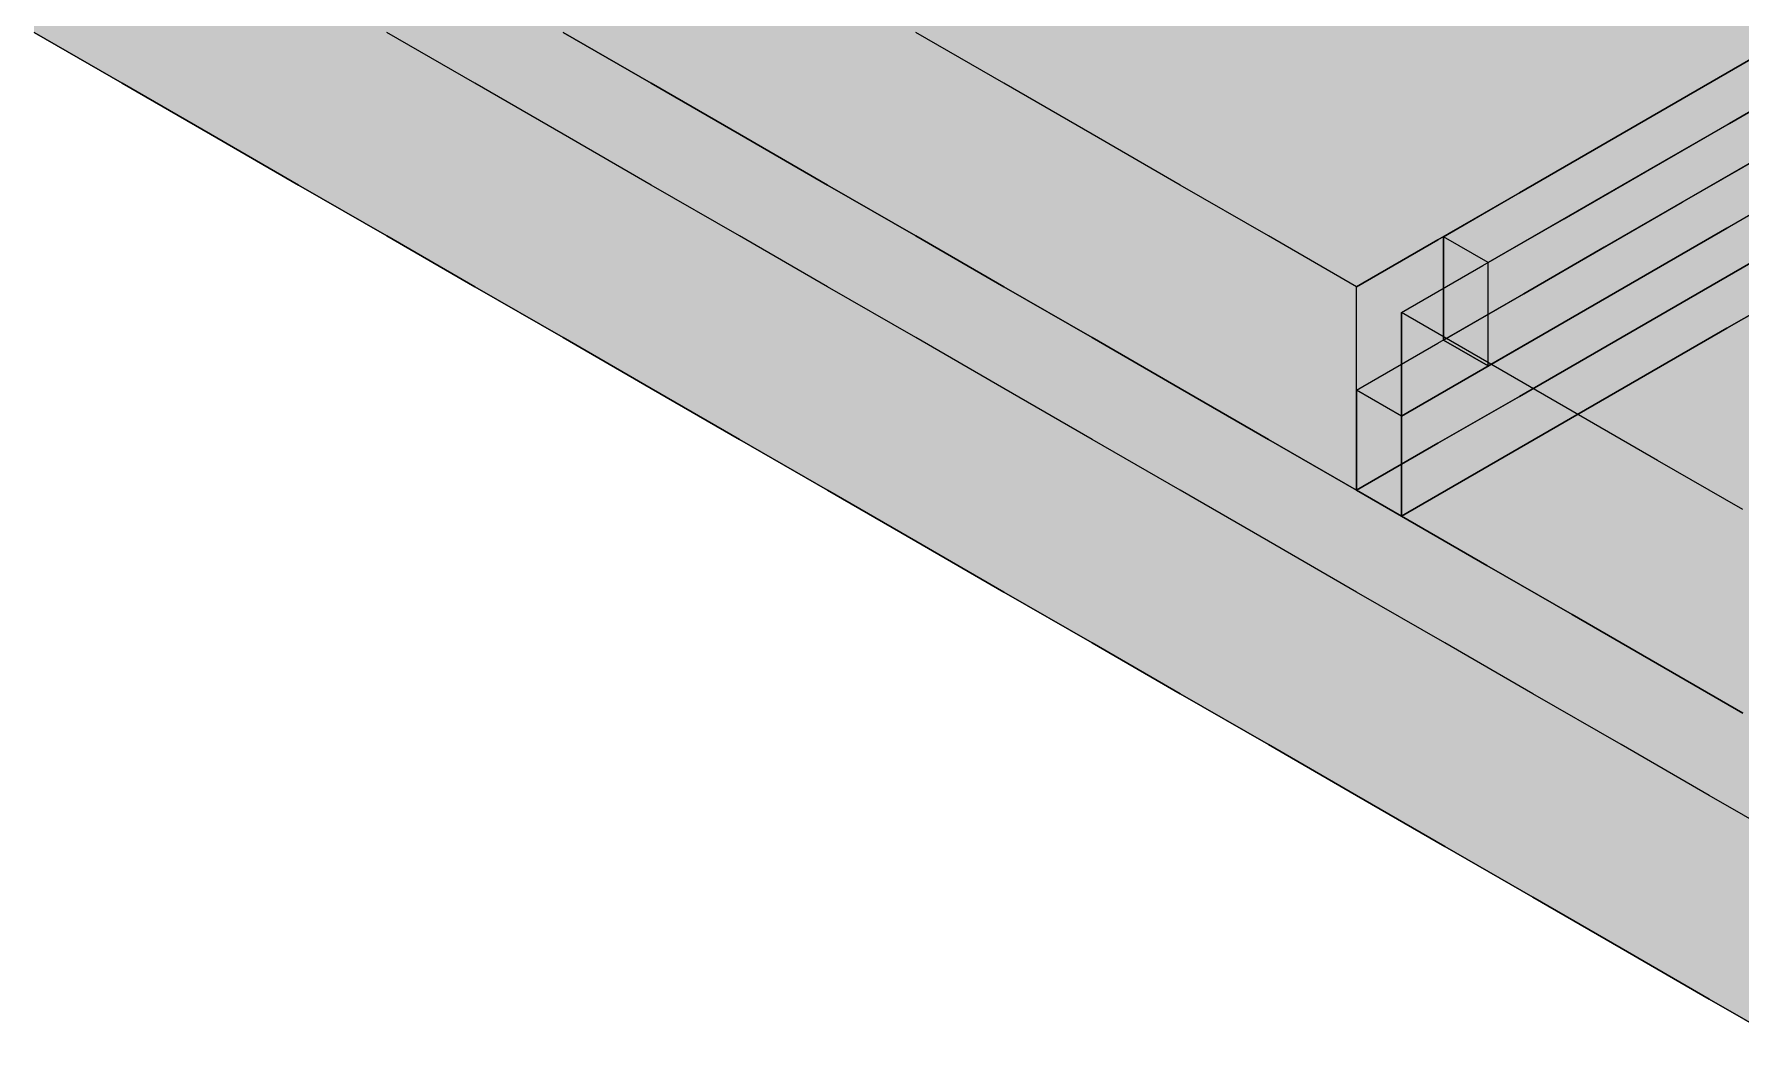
# Model space of a CAD drawing. Header units: metres. Extents: x 0 to 28.4, y 0 to 5.9.
# Drawn here: x 12.924 to 13.762, y 1.725 to 2.224 of the extents above; entities that cross this region are included whole.
import ezdxf

# ---------------------------------------------------------------- set-up
doc = ezdxf.new("R2010")
doc.units = ezdxf.units.M
doc.header["$LTSCALE"] = 0.25
doc.layers.add('ISO-ARISTAS', color=8, linetype='CONTINUOUS')
doc.layers.add('ISO-CONCRETO-SUP', color=254, linetype='CONTINUOUS', true_color=0xe8e8e8)

msp = doc.modelspace()

# ---------------------------------------------------------------- linework, layer by layer
at = {"layer": 'ISO-ARISTAS', "color": 250}
for p, q in [((12.96699, 2.2), (12.92369, 2.225)), ((12.92369, 2.225), (12.96699, 2.2)), ((13.14019, 2.2), (13.09689, 2.225)), ((13.14019, 2.2), (13.09689, 2.225)), ((13.22679, 2.2), (13.18349, 2.225)), ((13.18349, 2.225), (13.22679, 2.2)), ((13.4, 2.2), (13.3567, 2.225)), ((13.4, 2.2), (13.3567, 2.225)), ((13.77306, 2.21538), (13.73309, 2.19231)), ((13.73309, 2.19231), (13.77306, 2.21538)), ((13.73429, 2.193), (13.77378, 2.2158)), ((13.73429, 2.193), (13.77378, 2.2158)), ((13.01029, 2.175), (12.96699, 2.2)), ((12.96699, 2.2), (13.01029, 2.175)), ((13.18349, 2.175), (13.14019, 2.2)), ((13.18349, 2.175), (13.14019, 2.2)), ((13.2701, 2.175), (13.22679, 2.2)), ((13.22679, 2.2), (13.2701, 2.175)), ((13.4433, 2.175), (13.4, 2.2)), ((13.4433, 2.175), (13.4, 2.2)), ((13.75508, 2.17961), (13.79505, 2.20268)), ((13.75508, 2.17961), (13.79505, 2.20268)), ((13.79577, 2.2031), (13.75628, 2.1803)), ((13.75628, 2.1803), (13.79577, 2.2031)), ((13.73309, 2.19231), (13.69312, 2.16923)), ((13.69312, 2.16923), (13.73309, 2.19231)), ((13.6948, 2.1702), (13.73429, 2.193)), ((13.6948, 2.1702), (13.73429, 2.193)), ((13.71511, 2.15653), (13.75508, 2.17961)), ((13.71511, 2.15653), (13.75508, 2.17961)), ((13.71679, 2.1575), (13.75628, 2.1803)), ((13.75628, 2.1803), (13.71679, 2.1575)), ((13.05359, 2.15), (13.01029, 2.175)), ((13.01029, 2.175), (13.05359, 2.15)), ((13.22679, 2.15), (13.18349, 2.175)), ((13.22679, 2.15), (13.18349, 2.175)), ((13.3134, 2.15), (13.2701, 2.175)), ((13.2701, 2.175), (13.3134, 2.15)), ((13.4866, 2.15), (13.4433, 2.175)), ((13.4866, 2.15), (13.4433, 2.175)), ((13.69312, 2.16923), (13.65315, 2.14615)), ((13.65315, 2.14615), (13.69312, 2.16923)), ((13.6553, 2.1474), (13.6948, 2.1702)), ((13.6553, 2.1474), (13.6948, 2.1702)), ((13.73309, 2.14151), (13.77306, 2.16458)), ((13.73309, 2.14151), (13.77306, 2.16458)), ((13.73429, 2.1422), (13.77378, 2.165)), ((13.77378, 2.165), (13.73429, 2.1422)), ((13.67514, 2.13345), (13.71511, 2.15653)), ((13.67514, 2.13345), (13.71511, 2.15653)), ((13.71679, 2.1575), (13.6773, 2.1347)), ((13.6773, 2.1347), (13.71679, 2.1575)), ((13.09689, 2.125), (13.05359, 2.15)), ((13.05359, 2.15), (13.09689, 2.125)), ((13.2701, 2.125), (13.22679, 2.15)), ((13.2701, 2.125), (13.22679, 2.15)), ((13.3567, 2.125), (13.3134, 2.15)), ((13.3134, 2.15), (13.3567, 2.125)), ((13.5299, 2.125), (13.4866, 2.15)), ((13.5299, 2.125), (13.4866, 2.15)), ((13.65315, 2.14615), (13.61318, 2.12308)), ((13.61318, 2.12308), (13.65315, 2.14615)), ((13.61581, 2.1246), (13.6553, 2.1474)), ((13.61581, 2.1246), (13.6553, 2.1474)), ((13.75508, 2.12881), (13.79505, 2.15188)), ((13.79505, 2.15188), (13.75508, 2.12881)), ((13.79577, 2.1523), (13.75628, 2.1295)), ((13.79577, 2.1523), (13.75628, 2.1295)), ((13.69312, 2.11843), (13.73309, 2.14151)), ((13.69312, 2.11843), (13.73309, 2.14151)), ((13.6948, 2.1194), (13.73429, 2.1422)), ((13.73429, 2.1422), (13.6948, 2.1194)), ((13.63517, 2.11038), (13.67514, 2.13345)), ((13.63517, 2.11038), (13.67514, 2.13345)), ((13.6773, 2.1347), (13.63781, 2.1119)), ((13.63781, 2.1119), (13.6773, 2.1347)), ((13.75628, 2.1295), (13.71679, 2.1067)), ((13.75628, 2.1295), (13.71679, 2.1067)), ((13.14019, 2.1), (13.09689, 2.125)), ((13.09689, 2.125), (13.14019, 2.1)), ((13.3134, 2.1), (13.2701, 2.125)), ((13.3134, 2.1), (13.2701, 2.125)), ((13.4, 2.1), (13.3567, 2.125)), ((13.3567, 2.125), (13.4, 2.1)), ((13.57321, 2.1), (13.5299, 2.125)), ((13.57321, 2.1), (13.5299, 2.125)), ((13.61318, 2.12308), (13.57321, 2.1)), ((13.57321, 2.1), (13.61318, 2.12308)), ((13.61581, 2.0992), (13.61581, 2.1246)), ((13.63781, 2.1119), (13.61581, 2.1246)), ((13.63781, 2.1119), (13.61581, 2.1246)), ((13.61581, 2.1246), (13.61581, 2.0992)), ((13.71511, 2.10573), (13.75508, 2.12881)), ((13.75508, 2.12881), (13.71511, 2.10573)), ((13.65315, 2.09535), (13.69312, 2.11843)), ((13.65315, 2.09535), (13.69312, 2.11843)), ((13.6553, 2.0966), (13.6948, 2.1194)), ((13.6948, 2.1194), (13.6553, 2.0966)), ((13.77306, 2.11538), (13.73309, 2.09231)), ((13.73309, 2.09231), (13.77306, 2.11538)), ((13.77306, 2.11538), (13.73309, 2.09231)), ((13.77306, 2.11538), (13.73309, 2.09231)), ((13.5952, 2.0873), (13.63517, 2.11038)), ((13.5952, 2.0873), (13.63517, 2.11038)), ((13.63781, 2.0865), (13.63781, 2.1119)), ((13.63781, 2.0865), (13.63781, 2.1119)), ((13.67514, 2.08265), (13.71511, 2.10573)), ((13.71511, 2.10573), (13.67514, 2.08265)), ((13.71679, 2.1067), (13.6773, 2.0839)), ((13.71679, 2.1067), (13.6773, 2.0839)), ((13.18349, 2.075), (13.14019, 2.1)), ((13.14019, 2.1), (13.18349, 2.075)), ((13.3567, 2.075), (13.3134, 2.1)), ((13.3567, 2.075), (13.3134, 2.1)), ((13.4433, 2.075), (13.4, 2.1)), ((13.4, 2.1), (13.4433, 2.075)), ((13.57321, 2.05), (13.57321, 2.1)), ((13.57321, 2.05), (13.57321, 2.1)), ((13.61581, 2.0738), (13.61581, 2.0992)), ((13.61581, 2.0992), (13.61581, 2.0738)), ((13.61581, 2.0738), (13.6553, 2.0966)), ((13.6553, 2.0966), (13.61581, 2.0738)), ((13.79505, 2.10268), (13.75508, 2.07961)), ((13.75508, 2.07961), (13.79505, 2.10268)), ((13.79505, 2.10268), (13.75508, 2.07961)), ((13.79505, 2.10268), (13.75508, 2.07961)), ((13.5952, 2.0373), (13.5952, 2.0873)), ((13.63713, 2.06309), (13.5952, 2.0873)), ((13.5952, 2.0873), (13.5952, 2.0373)), ((13.63713, 2.06309), (13.5952, 2.0873)), ((13.61318, 2.07228), (13.65315, 2.09535)), ((13.61318, 2.07228), (13.65315, 2.09535)), ((13.73309, 2.09231), (13.69312, 2.06923)), ((13.69312, 2.06923), (13.73309, 2.09231)), ((13.73309, 2.09231), (13.69312, 2.06923)), ((13.73309, 2.09231), (13.69312, 2.06923)), ((13.63517, 2.05958), (13.67514, 2.08265)), ((13.67514, 2.08265), (13.63517, 2.05958)), ((13.63781, 2.0611), (13.63781, 2.0865)), ((13.63781, 2.0611), (13.63781, 2.0865)), ((13.6773, 2.0839), (13.63781, 2.0611)), ((13.6773, 2.0839), (13.63781, 2.0611)), ((13.75508, 2.07961), (13.71511, 2.05653)), ((13.71511, 2.05653), (13.75508, 2.07961)), ((13.75508, 2.07961), (13.71511, 2.05653)), ((13.75508, 2.07961), (13.71511, 2.05653)), ((13.22679, 2.05), (13.18349, 2.075)), ((13.18349, 2.075), (13.22679, 2.05)), ((13.4, 2.05), (13.3567, 2.075)), ((13.4, 2.05), (13.3567, 2.075)), ((13.4866, 2.05), (13.4433, 2.075)), ((13.4433, 2.075), (13.4866, 2.05)), ((13.57321, 2.0492), (13.61318, 2.07228)), ((13.57321, 2.0492), (13.61318, 2.07228)), ((13.63781, 2.0611), (13.61581, 2.0738)), ((13.61581, 2.0738), (13.63781, 2.0611)), ((13.67906, 2.03889), (13.63713, 2.06309)), ((13.67906, 2.03889), (13.63713, 2.06309)), ((13.69312, 2.06923), (13.65315, 2.04615)), ((13.65315, 2.04615), (13.69312, 2.06923)), ((13.69312, 2.06923), (13.65315, 2.04615)), ((13.69312, 2.06923), (13.65315, 2.04615)), ((13.5952, 2.0365), (13.63517, 2.05958)), ((13.63517, 2.05958), (13.5952, 2.0365)), ((13.71511, 2.05653), (13.67514, 2.03345)), ((13.67514, 2.03345), (13.71511, 2.05653)), ((13.71511, 2.05653), (13.67514, 2.03345)), ((13.71511, 2.05653), (13.67514, 2.03345)), ((13.2701, 2.025), (13.22679, 2.05)), ((13.22679, 2.05), (13.2701, 2.025)), ((13.4433, 2.025), (13.4, 2.05)), ((13.4433, 2.025), (13.4, 2.05)), ((13.5299, 2.025), (13.4866, 2.05)), ((13.4866, 2.05), (13.5299, 2.025)), ((13.57321, 2), (13.57321, 2.05)), ((13.57321, 2), (13.57321, 2.05)), ((13.57321, 2), (13.57321, 2.0492)), ((13.5952, 2.0365), (13.57321, 2.0492)), ((13.57321, 2.0492), (13.57321, 2)), ((13.5952, 2.0365), (13.57321, 2.0492)), ((13.65315, 2.04615), (13.61318, 2.02308)), ((13.61318, 2.02308), (13.65315, 2.04615)), ((13.65315, 2.04615), (13.61318, 2.02308)), ((13.65315, 2.04615), (13.61318, 2.02308)), ((13.5952, 1.9873), (13.5952, 2.0373)), ((13.5952, 2.0373), (13.5952, 1.9873)), ((13.72098, 2.01468), (13.67906, 2.03889)), ((13.72098, 2.01468), (13.67906, 2.03889)), ((13.5952, 1.9873), (13.5952, 2.0365)), ((13.5952, 1.9873), (13.5952, 2.0365)), ((13.67514, 2.03345), (13.63517, 2.01038)), ((13.63517, 2.01038), (13.67514, 2.03345)), ((13.67514, 2.03345), (13.63517, 2.01038)), ((13.67514, 2.03345), (13.63517, 2.01038)), ((13.3134, 2), (13.2701, 2.025)), ((13.2701, 2.025), (13.3134, 2)), ((13.4866, 2), (13.4433, 2.025)), ((13.4866, 2), (13.4433, 2.025)), ((13.57321, 2), (13.5299, 2.025)), ((13.5299, 2.025), (13.57321, 2)), ((13.61318, 2.02308), (13.57321, 2)), ((13.57321, 2), (13.61318, 2.02308)), ((13.61318, 2.02308), (13.57321, 2)), ((13.61318, 2.02308), (13.57321, 2)), ((13.76291, 1.99048), (13.72098, 2.01468)), ((13.76291, 1.99048), (13.72098, 2.01468)), ((13.63517, 2.01038), (13.5952, 1.9873)), ((13.5952, 1.9873), (13.63517, 2.01038)), ((13.63517, 2.01038), (13.5952, 1.9873)), ((13.63517, 2.01038), (13.5952, 1.9873)), ((13.3567, 1.975), (13.3134, 2)), ((13.3134, 2), (13.3567, 1.975)), ((13.5299, 1.975), (13.4866, 2)), ((13.5299, 1.975), (13.4866, 2)), ((13.5952, 1.9873), (13.57321, 2)), ((13.57321, 2), (13.5952, 1.9873)), ((13.63713, 1.96309), (13.5952, 1.9873)), ((13.5952, 1.9873), (13.63713, 1.96309)), ((13.4, 1.95), (13.3567, 1.975)), ((13.3567, 1.975), (13.4, 1.95)), ((13.57321, 1.95), (13.5299, 1.975)), ((13.57321, 1.95), (13.5299, 1.975)), ((13.67906, 1.93889), (13.63713, 1.96309)), ((13.63713, 1.96309), (13.67906, 1.93889)), ((13.4433, 1.925), (13.4, 1.95)), ((13.4, 1.95), (13.4433, 1.925)), ((13.61651, 1.925), (13.57321, 1.95)), ((13.61651, 1.925), (13.57321, 1.95)), ((13.72098, 1.91468), (13.67906, 1.93889)), ((13.67906, 1.93889), (13.72098, 1.91468)), ((13.4866, 1.9), (13.4433, 1.925)), ((13.4433, 1.925), (13.4866, 1.9)), ((13.65981, 1.9), (13.61651, 1.925)), ((13.65981, 1.9), (13.61651, 1.925)), ((13.76291, 1.89048), (13.72098, 1.91468)), ((13.72098, 1.91468), (13.76291, 1.89048)), ((13.5299, 1.875), (13.4866, 1.9)), ((13.4866, 1.9), (13.5299, 1.875)), ((13.70311, 1.875), (13.65981, 1.9)), ((13.70311, 1.875), (13.65981, 1.9)), ((13.57321, 1.85), (13.5299, 1.875)), ((13.5299, 1.875), (13.57321, 1.85)), ((13.74641, 1.85), (13.70311, 1.875)), ((13.74641, 1.85), (13.70311, 1.875)), ((13.61651, 1.825), (13.57321, 1.85)), ((13.57321, 1.85), (13.61651, 1.825)), ((13.78971, 1.825), (13.74641, 1.85)), ((13.78971, 1.825), (13.74641, 1.85)), ((13.65981, 1.8), (13.61651, 1.825)), ((13.61651, 1.825), (13.65981, 1.8)), ((13.70311, 1.775), (13.65981, 1.8)), ((13.65981, 1.8), (13.70311, 1.775)), ((13.74641, 1.75), (13.70311, 1.775)), ((13.70311, 1.775), (13.74641, 1.75)), ((13.78971, 1.725), (13.74641, 1.75)), ((13.74641, 1.75), (13.78971, 1.725))]:
    msp.add_line(p, q, dxfattribs=at)
at = {"layer": 'ISO-CONCRETO-SUP', "true_color": 0x89847b}
for points in [[(12.92369, 2.225), (12.96699, 2.2), (12.92369, 2.275), (12.96699, 2.25)], [(13.01029, 2.225), (13.05359, 2.2), (13.01029, 2.275), (13.05359, 2.25)], [(12.96699, 2.2), (13.01029, 2.175), (12.96699, 2.25), (13.01029, 2.225)], [(13.05359, 2.2), (13.09689, 2.175), (13.05359, 2.25), (13.09689, 2.225)], [(13.01029, 2.175), (13.05359, 2.15), (13.01029, 2.225), (13.05359, 2.2)], [(13.09689, 2.175), (13.14019, 2.15), (13.09689, 2.225), (13.14019, 2.2)], [(13.05359, 2.15), (13.09689, 2.125), (13.05359, 2.2), (13.09689, 2.175)], [(13.14019, 2.15), (13.18349, 2.125), (13.14019, 2.2), (13.18349, 2.175)], [(13.09689, 2.125), (13.14019, 2.1), (13.09689, 2.175), (13.14019, 2.15)], [(13.18349, 2.125), (13.22679, 2.1), (13.18349, 2.175), (13.22679, 2.15)], [(13.14019, 2.1), (13.18349, 2.075), (13.14019, 2.15), (13.18349, 2.125)], [(13.22679, 2.1), (13.2701, 2.075), (13.22679, 2.15), (13.2701, 2.125)], [(13.18349, 2.075), (13.22679, 2.05), (13.18349, 2.125), (13.22679, 2.1)], [(13.2701, 2.075), (13.3134, 2.05), (13.2701, 2.125), (13.3134, 2.1)], [(13.22679, 2.05), (13.2701, 2.025), (13.22679, 2.1), (13.2701, 2.075)], [(13.3134, 2.05), (13.3567, 2.025), (13.3134, 2.1), (13.3567, 2.075)], [(13.2701, 2.025), (13.3134, 2), (13.2701, 2.075), (13.3134, 2.05)], [(13.3567, 2.025), (13.4, 2), (13.3567, 2.075), (13.4, 2.05)], [(13.3134, 2), (13.3567, 1.975), (13.3134, 2.05), (13.3567, 2.025)], [(13.4, 2), (13.4433, 1.975), (13.4, 2.05), (13.4433, 2.025)], [(13.3567, 1.975), (13.4, 1.95), (13.3567, 2.025), (13.4, 2)], [(13.4433, 1.975), (13.4866, 1.95), (13.4433, 2.025), (13.4866, 2)], [(13.4, 1.95), (13.4433, 1.925), (13.4, 2), (13.4433, 1.975)], [(13.4866, 1.95), (13.5299, 1.925), (13.4866, 2), (13.5299, 1.975)], [(13.4433, 1.925), (13.4866, 1.9), (13.4433, 1.975), (13.4866, 1.95)], [(13.5299, 1.925), (13.57321, 1.9), (13.5299, 1.975), (13.57321, 1.95)], [(13.4866, 1.9), (13.5299, 1.875), (13.4866, 1.95), (13.5299, 1.925)], [(13.57321, 1.9), (13.61651, 1.875), (13.57321, 1.95), (13.61651, 1.925)], [(13.5299, 1.875), (13.57321, 1.85), (13.5299, 1.925), (13.57321, 1.9)], [(13.61651, 1.875), (13.65981, 1.85), (13.61651, 1.925), (13.65981, 1.9)], [(13.57321, 1.85), (13.61651, 1.825), (13.57321, 1.9), (13.61651, 1.875)], [(13.65981, 1.85), (13.70311, 1.825), (13.65981, 1.9), (13.70311, 1.875)], [(13.61651, 1.825), (13.65981, 1.8), (13.61651, 1.875), (13.65981, 1.85)], [(13.70311, 1.825), (13.74641, 1.8), (13.70311, 1.875), (13.74641, 1.85)], [(13.65981, 1.8), (13.70311, 1.775), (13.65981, 1.85), (13.70311, 1.825)], [(13.74641, 1.8), (13.78971, 1.775), (13.74641, 1.85), (13.78971, 1.825)], [(13.70311, 1.775), (13.74641, 1.75), (13.70311, 1.825), (13.74641, 1.8)], [(13.74641, 1.75), (13.78971, 1.725), (13.74641, 1.8), (13.78971, 1.775)]]:
    msp.add_solid(points, dxfattribs=at)
at = {"layer": 'ISO-CONCRETO-SUP', "true_color": 0x989388}
for points in [[(13.00452, 2.27167), (13.04782, 2.24667), (12.9641, 2.24833), (13.0074, 2.22333)], [(13.17772, 2.27167), (13.22102, 2.24667), (13.13731, 2.24833), (13.18061, 2.22333)], [(13.08823, 2.27), (13.13153, 2.245), (13.04782, 2.24667), (13.09112, 2.22167)], [(13.17195, 2.26833), (13.21525, 2.24333), (13.13153, 2.245), (13.17483, 2.22)], [(13.25566, 2.26667), (13.29896, 2.24167), (13.21525, 2.24333), (13.25855, 2.21833)], [(13.26144, 2.27), (13.30474, 2.245), (13.22102, 2.24667), (13.26432, 2.22167)], [(13.33938, 2.265), (13.38268, 2.24), (13.29896, 2.24167), (13.34226, 2.21667)], [(13.34515, 2.26833), (13.38845, 2.24333), (13.30474, 2.245), (13.34804, 2.22)], [(13.42309, 2.26333), (13.4664, 2.23833), (13.38268, 2.24), (13.42598, 2.215)], [(13.42887, 2.26667), (13.47217, 2.24167), (13.38845, 2.24333), (13.43175, 2.21833)], [(13.51258, 2.265), (13.55588, 2.24), (13.47217, 2.24167), (13.51547, 2.21667)], [(13.5963, 2.26333), (13.6396, 2.23833), (13.55588, 2.24), (13.59919, 2.215)], [(13.50681, 2.26167), (13.55011, 2.23667), (13.4664, 2.23833), (13.5097, 2.21333)], [(13.59053, 2.26), (13.63383, 2.235), (13.55011, 2.23667), (13.59341, 2.21167)], [(13.67424, 2.25833), (13.71754, 2.23333), (13.63383, 2.235), (13.67713, 2.21)], [(13.68001, 2.26167), (13.72332, 2.23667), (13.6396, 2.23833), (13.6829, 2.21333)], [(13.75796, 2.25667), (13.80126, 2.23167), (13.71754, 2.23333), (13.76084, 2.20833)], [(13.76373, 2.26), (13.80703, 2.235), (13.72332, 2.23667), (13.76662, 2.21167)], [(12.9641, 2.24833), (13.0074, 2.22333), (12.92369, 2.225), (12.96699, 2.2)], [(13.04782, 2.24667), (13.09112, 2.22167), (13.0074, 2.22333), (13.0507, 2.19833)], [(13.13731, 2.24833), (13.18061, 2.22333), (13.09689, 2.225), (13.14019, 2.2)], [(13.22102, 2.24667), (13.26432, 2.22167), (13.18061, 2.22333), (13.22391, 2.19833)], [(13.13153, 2.245), (13.17483, 2.22), (13.09112, 2.22167), (13.13442, 2.19667)], [(13.21525, 2.24333), (13.25855, 2.21833), (13.17483, 2.22), (13.21813, 2.195)], [(13.29896, 2.24167), (13.34226, 2.21667), (13.25855, 2.21833), (13.30185, 2.19333)], [(13.30474, 2.245), (13.34804, 2.22), (13.26432, 2.22167), (13.30762, 2.19667)], [(13.38268, 2.24), (13.42598, 2.215), (13.34226, 2.21667), (13.38557, 2.19167)], [(13.38845, 2.24333), (13.43175, 2.21833), (13.34804, 2.22), (13.39134, 2.195)], [(13.4664, 2.23833), (13.5097, 2.21333), (13.42598, 2.215), (13.46928, 2.19)], [(13.47217, 2.24167), (13.51547, 2.21667), (13.43175, 2.21833), (13.47506, 2.19333)], [(13.55588, 2.24), (13.59919, 2.215), (13.51547, 2.21667), (13.55877, 2.19167)], [(13.6396, 2.23833), (13.6829, 2.21333), (13.59919, 2.215), (13.64249, 2.19)], [(13.55011, 2.23667), (13.59341, 2.21167), (13.5097, 2.21333), (13.553, 2.18833)], [(13.63383, 2.235), (13.67713, 2.21), (13.59341, 2.21167), (13.63671, 2.18667)], [(13.71754, 2.23333), (13.76084, 2.20833), (13.67713, 2.21), (13.72043, 2.185)], [(13.72332, 2.23667), (13.76662, 2.21167), (13.6829, 2.21333), (13.7262, 2.18833)], [(13.80126, 2.23167), (13.84456, 2.20667), (13.76084, 2.20833), (13.80415, 2.18333)], [(13.0074, 2.22333), (13.0507, 2.19833), (12.96699, 2.2), (13.01029, 2.175)], [(13.09112, 2.22167), (13.13442, 2.19667), (13.0507, 2.19833), (13.094, 2.17333)], [(13.18061, 2.22333), (13.22391, 2.19833), (13.14019, 2.2), (13.18349, 2.175)], [(13.26432, 2.22167), (13.30762, 2.19667), (13.22391, 2.19833), (13.26721, 2.17333)], [(13.17483, 2.22), (13.21813, 2.195), (13.13442, 2.19667), (13.17772, 2.17167)], [(13.25855, 2.21833), (13.30185, 2.19333), (13.21813, 2.195), (13.26144, 2.17)], [(13.34226, 2.21667), (13.38557, 2.19167), (13.30185, 2.19333), (13.34515, 2.16833)], [(13.34804, 2.22), (13.39134, 2.195), (13.30762, 2.19667), (13.35093, 2.17167)], [(13.42598, 2.215), (13.46928, 2.19), (13.38557, 2.19167), (13.42887, 2.16667)], [(13.43175, 2.21833), (13.47506, 2.19333), (13.39134, 2.195), (13.43464, 2.17)], [(13.5097, 2.21333), (13.553, 2.18833), (13.46928, 2.19), (13.51258, 2.165)], [(13.51547, 2.21667), (13.55877, 2.19167), (13.47506, 2.19333), (13.51836, 2.16833)], [(13.59919, 2.215), (13.64249, 2.19), (13.55877, 2.19167), (13.60207, 2.16667)], [(13.6829, 2.21333), (13.7262, 2.18833), (13.64249, 2.19), (13.68579, 2.165)], [(13.59341, 2.21167), (13.63671, 2.18667), (13.553, 2.18833), (13.5963, 2.16333)], [(13.67713, 2.21), (13.72043, 2.185), (13.63671, 2.18667), (13.68001, 2.16167)], [(13.76084, 2.20833), (13.80415, 2.18333), (13.72043, 2.185), (13.76373, 2.16)], [(13.76662, 2.21167), (13.80992, 2.18667), (13.7262, 2.18833), (13.7695, 2.16333)], [(13.0507, 2.19833), (13.094, 2.17333), (13.01029, 2.175), (13.05359, 2.15)], [(13.13442, 2.19667), (13.17772, 2.17167), (13.094, 2.17333), (13.13731, 2.14833)], [(13.22391, 2.19833), (13.26721, 2.17333), (13.18349, 2.175), (13.22679, 2.15)], [(13.30762, 2.19667), (13.35093, 2.17167), (13.26721, 2.17333), (13.31051, 2.14833)], [(13.21813, 2.195), (13.26144, 2.17), (13.17772, 2.17167), (13.22102, 2.14667)], [(13.30185, 2.19333), (13.34515, 2.16833), (13.26144, 2.17), (13.30474, 2.145)], [(13.38557, 2.19167), (13.42887, 2.16667), (13.34515, 2.16833), (13.38845, 2.14333)], [(13.39134, 2.195), (13.43464, 2.17), (13.35093, 2.17167), (13.39423, 2.14667)], [(13.46928, 2.19), (13.51258, 2.165), (13.42887, 2.16667), (13.47217, 2.14167)], [(13.47506, 2.19333), (13.51836, 2.16833), (13.43464, 2.17), (13.47794, 2.145)], [(13.553, 2.18833), (13.5963, 2.16333), (13.51258, 2.165), (13.55588, 2.14)], [(13.55877, 2.19167), (13.60207, 2.16667), (13.51836, 2.16833), (13.56166, 2.14333)], [(13.64249, 2.19), (13.68579, 2.165), (13.60207, 2.16667), (13.64537, 2.14167)], [(13.7262, 2.18833), (13.7695, 2.16333), (13.68579, 2.165), (13.72909, 2.14)], [(13.63671, 2.18667), (13.68001, 2.16167), (13.5963, 2.16333), (13.6396, 2.13833)], [(13.72043, 2.185), (13.76373, 2.16), (13.68001, 2.16167), (13.72332, 2.13667)], [(13.094, 2.17333), (13.13731, 2.14833), (13.05359, 2.15), (13.09689, 2.125)], [(13.17772, 2.17167), (13.22102, 2.14667), (13.13731, 2.14833), (13.18061, 2.12333)], [(13.26721, 2.17333), (13.31051, 2.14833), (13.22679, 2.15), (13.2701, 2.125)], [(13.35093, 2.17167), (13.39423, 2.14667), (13.31051, 2.14833), (13.35381, 2.12333)], [(13.26144, 2.17), (13.30474, 2.145), (13.22102, 2.14667), (13.26432, 2.12167)], [(13.34515, 2.16833), (13.38845, 2.14333), (13.30474, 2.145), (13.34804, 2.12)], [(13.42887, 2.16667), (13.47217, 2.14167), (13.38845, 2.14333), (13.43175, 2.11833)], [(13.43464, 2.17), (13.47794, 2.145), (13.39423, 2.14667), (13.43753, 2.12167)], [(13.51258, 2.165), (13.55588, 2.14), (13.47217, 2.14167), (13.51547, 2.11667)], [(13.51836, 2.16833), (13.56166, 2.14333), (13.47794, 2.145), (13.52124, 2.12)], [(13.5963, 2.16333), (13.6396, 2.13833), (13.55588, 2.14), (13.59919, 2.115)], [(13.60207, 2.16667), (13.64537, 2.14167), (13.56166, 2.14333), (13.60496, 2.11833)], [(13.68579, 2.165), (13.72909, 2.14), (13.64537, 2.14167), (13.68868, 2.11667)], [(13.7695, 2.16333), (13.81281, 2.13833), (13.72909, 2.14), (13.77239, 2.115)], [(13.68001, 2.16167), (13.72332, 2.13667), (13.6396, 2.13833), (13.6829, 2.11333)], [(13.76373, 2.16), (13.80703, 2.135), (13.72332, 2.13667), (13.76662, 2.11167)], [(13.13731, 2.14833), (13.18061, 2.12333), (13.09689, 2.125), (13.14019, 2.1)], [(13.22102, 2.14667), (13.26432, 2.12167), (13.18061, 2.12333), (13.22391, 2.09833)], [(13.31051, 2.14833), (13.35381, 2.12333), (13.2701, 2.125), (13.3134, 2.1)], [(13.39423, 2.14667), (13.43753, 2.12167), (13.35381, 2.12333), (13.39711, 2.09833)], [(13.30474, 2.145), (13.34804, 2.12), (13.26432, 2.12167), (13.30762, 2.09667)], [(13.38845, 2.14333), (13.43175, 2.11833), (13.34804, 2.12), (13.39134, 2.095)], [(13.47217, 2.14167), (13.51547, 2.11667), (13.43175, 2.11833), (13.47506, 2.09333)], [(13.47794, 2.145), (13.52124, 2.12), (13.43753, 2.12167), (13.48083, 2.09667)], [(13.55588, 2.14), (13.59919, 2.115), (13.51547, 2.11667), (13.55877, 2.09167)], [(13.56166, 2.14333), (13.60496, 2.11833), (13.52124, 2.12), (13.56454, 2.095)], [(13.6396, 2.13833), (13.6829, 2.11333), (13.59919, 2.115), (13.64249, 2.09)], [(13.64537, 2.14167), (13.68868, 2.11667), (13.60496, 2.11833), (13.64826, 2.09333)], [(13.72909, 2.14), (13.77239, 2.115), (13.68868, 2.11667), (13.73198, 2.09167)], [(13.72332, 2.13667), (13.76662, 2.11167), (13.6829, 2.11333), (13.7262, 2.08833)], [(13.18061, 2.12333), (13.22391, 2.09833), (13.14019, 2.1), (13.18349, 2.075)], [(13.26432, 2.12167), (13.30762, 2.09667), (13.22391, 2.09833), (13.26721, 2.07333)], [(13.35381, 2.12333), (13.39711, 2.09833), (13.3134, 2.1), (13.3567, 2.075)], [(13.43753, 2.12167), (13.48083, 2.09667), (13.39711, 2.09833), (13.44041, 2.07333)], [(13.34804, 2.12), (13.39134, 2.095), (13.30762, 2.09667), (13.35093, 2.07167)], [(13.43175, 2.11833), (13.47506, 2.09333), (13.39134, 2.095), (13.43464, 2.07)], [(13.51547, 2.11667), (13.55877, 2.09167), (13.47506, 2.09333), (13.51836, 2.06833)], [(13.52124, 2.12), (13.56454, 2.095), (13.48083, 2.09667), (13.52413, 2.07167)], [(13.59919, 2.115), (13.64249, 2.09), (13.55877, 2.09167), (13.60207, 2.06667)], [(13.60496, 2.11833), (13.64826, 2.09333), (13.56454, 2.095), (13.60785, 2.07)], [(13.6829, 2.11333), (13.7262, 2.08833), (13.64249, 2.09), (13.68579, 2.065)], [(13.68868, 2.11667), (13.73198, 2.09167), (13.64826, 2.09333), (13.69156, 2.06833)], [(13.77239, 2.115), (13.81569, 2.09), (13.73198, 2.09167), (13.77528, 2.06667)], [(13.76662, 2.11167), (13.80992, 2.08667), (13.7262, 2.08833), (13.7695, 2.06333)], [(13.22391, 2.09833), (13.26721, 2.07333), (13.18349, 2.075), (13.22679, 2.05)], [(13.30762, 2.09667), (13.35093, 2.07167), (13.26721, 2.07333), (13.31051, 2.04833)], [(13.39711, 2.09833), (13.44041, 2.07333), (13.3567, 2.075), (13.4, 2.05)], [(13.48083, 2.09667), (13.52413, 2.07167), (13.44041, 2.07333), (13.48372, 2.04833)], [(13.39134, 2.095), (13.43464, 2.07), (13.35093, 2.07167), (13.39423, 2.04667)], [(13.47506, 2.09333), (13.51836, 2.06833), (13.43464, 2.07), (13.47794, 2.045)], [(13.55877, 2.09167), (13.60207, 2.06667), (13.51836, 2.06833), (13.56166, 2.04333)], [(13.56454, 2.095), (13.60785, 2.07), (13.52413, 2.07167), (13.56743, 2.04667)], [(13.64249, 2.09), (13.68579, 2.065), (13.60207, 2.06667), (13.64537, 2.04167)], [(13.64826, 2.09333), (13.69156, 2.06833), (13.60785, 2.07), (13.65115, 2.045)], [(13.7262, 2.08833), (13.7695, 2.06333), (13.68579, 2.065), (13.72909, 2.04)], [(13.73198, 2.09167), (13.77528, 2.06667), (13.69156, 2.06833), (13.73486, 2.04333)], [(13.26721, 2.07333), (13.31051, 2.04833), (13.22679, 2.05), (13.2701, 2.025)], [(13.35093, 2.07167), (13.39423, 2.04667), (13.31051, 2.04833), (13.35381, 2.02333)], [(13.44041, 2.07333), (13.48372, 2.04833), (13.4, 2.05), (13.4433, 2.025)], [(13.52413, 2.07167), (13.56743, 2.04667), (13.48372, 2.04833), (13.52702, 2.02333)], [(13.43464, 2.07), (13.47794, 2.045), (13.39423, 2.04667), (13.43753, 2.02167)], [(13.51836, 2.06833), (13.56166, 2.04333), (13.47794, 2.045), (13.52124, 2.02)], [(13.60207, 2.06667), (13.64537, 2.04167), (13.56166, 2.04333), (13.60496, 2.01833)], [(13.60785, 2.07), (13.65115, 2.045), (13.56743, 2.04667), (13.61073, 2.02167)], [(13.68579, 2.065), (13.72909, 2.04), (13.64537, 2.04167), (13.68868, 2.01667)], [(13.69156, 2.06833), (13.73486, 2.04333), (13.65115, 2.045), (13.69445, 2.02)], [(13.7695, 2.06333), (13.81281, 2.03833), (13.72909, 2.04), (13.77239, 2.015)], [(13.77528, 2.06667), (13.81858, 2.04167), (13.73486, 2.04333), (13.77816, 2.01833)], [(13.31051, 2.04833), (13.35381, 2.02333), (13.2701, 2.025), (13.3134, 2)], [(13.39423, 2.04667), (13.43753, 2.02167), (13.35381, 2.02333), (13.39711, 1.99833)], [(13.48372, 2.04833), (13.52702, 2.02333), (13.4433, 2.025), (13.4866, 2)], [(13.56743, 2.04667), (13.61073, 2.02167), (13.52702, 2.02333), (13.57032, 1.99833)], [(13.47794, 2.045), (13.52124, 2.02), (13.43753, 2.02167), (13.48083, 1.99667)], [(13.56166, 2.04333), (13.60496, 2.01833), (13.52124, 2.02), (13.56454, 1.995)], [(13.64537, 2.04167), (13.68868, 2.01667), (13.60496, 2.01833), (13.64826, 1.99333)], [(13.65115, 2.045), (13.69445, 2.02), (13.61073, 2.02167), (13.65403, 1.99667)], [(13.72909, 2.04), (13.77239, 2.015), (13.68868, 2.01667), (13.73198, 1.99167)], [(13.73486, 2.04333), (13.77816, 2.01833), (13.69445, 2.02), (13.73775, 1.995)], [(13.35381, 2.02333), (13.39711, 1.99833), (13.3134, 2), (13.3567, 1.975)], [(13.43753, 2.02167), (13.48083, 1.99667), (13.39711, 1.99833), (13.44041, 1.97333)], [(13.52702, 2.02333), (13.57032, 1.99833), (13.4866, 2), (13.5299, 1.975)], [(13.61073, 2.02167), (13.65403, 1.99667), (13.57032, 1.99833), (13.61362, 1.97333)], [(13.52124, 2.02), (13.56454, 1.995), (13.48083, 1.99667), (13.52413, 1.97167)], [(13.60496, 2.01833), (13.64826, 1.99333), (13.56454, 1.995), (13.60785, 1.97)], [(13.68868, 2.01667), (13.73198, 1.99167), (13.64826, 1.99333), (13.69156, 1.96833)], [(13.69445, 2.02), (13.73775, 1.995), (13.65403, 1.99667), (13.69734, 1.97167)], [(13.77239, 2.015), (13.81569, 1.99), (13.73198, 1.99167), (13.77528, 1.96667)], [(13.77816, 2.01833), (13.82147, 1.99333), (13.73775, 1.995), (13.78105, 1.97)], [(13.39711, 1.99833), (13.44041, 1.97333), (13.3567, 1.975), (13.4, 1.95)], [(13.48083, 1.99667), (13.52413, 1.97167), (13.44041, 1.97333), (13.48372, 1.94833)], [(13.57032, 1.99833), (13.61362, 1.97333), (13.5299, 1.975), (13.57321, 1.95)], [(13.65403, 1.99667), (13.69734, 1.97167), (13.61362, 1.97333), (13.65692, 1.94833)], [(13.56454, 1.995), (13.60785, 1.97), (13.52413, 1.97167), (13.56743, 1.94667)], [(13.64826, 1.99333), (13.69156, 1.96833), (13.60785, 1.97), (13.65115, 1.945)], [(13.73198, 1.99167), (13.77528, 1.96667), (13.69156, 1.96833), (13.73486, 1.94333)], [(13.73775, 1.995), (13.78105, 1.97), (13.69734, 1.97167), (13.74064, 1.94667)], [(13.44041, 1.97333), (13.48372, 1.94833), (13.4, 1.95), (13.4433, 1.925)], [(13.52413, 1.97167), (13.56743, 1.94667), (13.48372, 1.94833), (13.52702, 1.92333)], [(13.60785, 1.97), (13.65115, 1.945), (13.56743, 1.94667), (13.61073, 1.92167)], [(13.61362, 1.97333), (13.65692, 1.94833), (13.57321, 1.95), (13.61651, 1.925)], [(13.69734, 1.97167), (13.74064, 1.94667), (13.65692, 1.94833), (13.70022, 1.92333)], [(13.78105, 1.97), (13.82435, 1.945), (13.74064, 1.94667), (13.78394, 1.92167)], [(13.69156, 1.96833), (13.73486, 1.94333), (13.65115, 1.945), (13.69445, 1.92)], [(13.77528, 1.96667), (13.81858, 1.94167), (13.73486, 1.94333), (13.77816, 1.91833)], [(13.48372, 1.94833), (13.52702, 1.92333), (13.4433, 1.925), (13.4866, 1.9)], [(13.56743, 1.94667), (13.61073, 1.92167), (13.52702, 1.92333), (13.57032, 1.89833)], [(13.65115, 1.945), (13.69445, 1.92), (13.61073, 1.92167), (13.65403, 1.89667)], [(13.65692, 1.94833), (13.70022, 1.92333), (13.61651, 1.925), (13.65981, 1.9)], [(13.74064, 1.94667), (13.78394, 1.92167), (13.70022, 1.92333), (13.74352, 1.89833)], [(13.73486, 1.94333), (13.77816, 1.91833), (13.69445, 1.92), (13.73775, 1.895)], [(13.52702, 1.92333), (13.57032, 1.89833), (13.4866, 1.9), (13.5299, 1.875)], [(13.61073, 1.92167), (13.65403, 1.89667), (13.57032, 1.89833), (13.61362, 1.87333)], [(13.69445, 1.92), (13.73775, 1.895), (13.65403, 1.89667), (13.69734, 1.87167)], [(13.70022, 1.92333), (13.74352, 1.89833), (13.65981, 1.9), (13.70311, 1.875)], [(13.78394, 1.92167), (13.82724, 1.89667), (13.74352, 1.89833), (13.78682, 1.87333)], [(13.77816, 1.91833), (13.82147, 1.89333), (13.73775, 1.895), (13.78105, 1.87)], [(13.57032, 1.89833), (13.61362, 1.87333), (13.5299, 1.875), (13.57321, 1.85)], [(13.65403, 1.89667), (13.69734, 1.87167), (13.61362, 1.87333), (13.65692, 1.84833)], [(13.73775, 1.895), (13.78105, 1.87), (13.69734, 1.87167), (13.74064, 1.84667)], [(13.74352, 1.89833), (13.78682, 1.87333), (13.70311, 1.875), (13.74641, 1.85)], [(13.61362, 1.87333), (13.65692, 1.84833), (13.57321, 1.85), (13.61651, 1.825)], [(13.69734, 1.87167), (13.74064, 1.84667), (13.65692, 1.84833), (13.70022, 1.82333)], [(13.78105, 1.87), (13.82435, 1.845), (13.74064, 1.84667), (13.78394, 1.82167)], [(13.78682, 1.87333), (13.83013, 1.84833), (13.74641, 1.85), (13.78971, 1.825)], [(13.65692, 1.84833), (13.70022, 1.82333), (13.61651, 1.825), (13.65981, 1.8)], [(13.74064, 1.84667), (13.78394, 1.82167), (13.70022, 1.82333), (13.74352, 1.79833)], [(13.70022, 1.82333), (13.74352, 1.79833), (13.65981, 1.8), (13.70311, 1.775)], [(13.78394, 1.82167), (13.82724, 1.79667), (13.74352, 1.79833), (13.78682, 1.77333)], [(13.74352, 1.79833), (13.78682, 1.77333), (13.70311, 1.775), (13.74641, 1.75)], [(13.78682, 1.77333), (13.83013, 1.74833), (13.74641, 1.75), (13.78971, 1.725)]]:
    msp.add_solid(points, dxfattribs=at)
at = {"layer": 'ISO-CONCRETO-SUP', "true_color": 0xa6a6a2}
for points in [[(13.18349, 2.225), (13.22679, 2.2), (13.18349, 2.275), (13.22679, 2.25)], [(13.2701, 2.225), (13.3134, 2.2), (13.2701, 2.275), (13.3134, 2.25)], [(13.22679, 2.2), (13.2701, 2.175), (13.22679, 2.25), (13.2701, 2.225)], [(13.3134, 2.2), (13.3567, 2.175), (13.3134, 2.25), (13.3567, 2.225)], [(13.2701, 2.175), (13.3134, 2.15), (13.2701, 2.225), (13.3134, 2.2)], [(13.3567, 2.175), (13.4, 2.15), (13.3567, 2.225), (13.4, 2.2)], [(13.3134, 2.15), (13.3567, 2.125), (13.3134, 2.2), (13.3567, 2.175)], [(13.4, 2.15), (13.4433, 2.125), (13.4, 2.2), (13.4433, 2.175)], [(13.3567, 2.125), (13.4, 2.1), (13.3567, 2.175), (13.4, 2.15)], [(13.4433, 2.125), (13.4866, 2.1), (13.4433, 2.175), (13.4866, 2.15)], [(13.4, 2.1), (13.4433, 2.075), (13.4, 2.15), (13.4433, 2.125)], [(13.4866, 2.1), (13.5299, 2.075), (13.4866, 2.15), (13.5299, 2.125)], [(13.4433, 2.075), (13.4866, 2.05), (13.4433, 2.125), (13.4866, 2.1)], [(13.5299, 2.075), (13.57321, 2.05), (13.5299, 2.125), (13.57321, 2.1)], [(13.4866, 2.05), (13.5299, 2.025), (13.4866, 2.1), (13.5299, 2.075)], [(13.5952, 2.0373), (13.63713, 2.01309), (13.5952, 2.0873), (13.63713, 2.06309)], [(13.5299, 2.025), (13.57321, 2), (13.5299, 2.075), (13.57321, 2.05)], [(13.63713, 2.01309), (13.67906, 1.98889), (13.63713, 2.06309), (13.67906, 2.03889)], [(13.5952, 1.9873), (13.63713, 1.96309), (13.5952, 2.0373), (13.63713, 2.01309)], [(13.67906, 1.98889), (13.72098, 1.96468), (13.67906, 2.03889), (13.72098, 2.01468)], [(13.63713, 1.96309), (13.67906, 1.93889), (13.63713, 2.01309), (13.67906, 1.98889)], [(13.72098, 1.96468), (13.76291, 1.94048), (13.72098, 2.01468), (13.76291, 1.99048)], [(13.67906, 1.93889), (13.72098, 1.91468), (13.67906, 1.98889), (13.72098, 1.96468)], [(13.72098, 1.91468), (13.76291, 1.89048), (13.72098, 1.96468), (13.76291, 1.94048)]]:
    msp.add_solid(points, dxfattribs=at)
at = {"layer": 'ISO-CONCRETO-SUP', "true_color": 0xb8b8b3}
for points in [[(13.26343, 2.27115), (13.30674, 2.24615), (13.22346, 2.24808), (13.26677, 2.22308)], [(13.34671, 2.26923), (13.39001, 2.24423), (13.30674, 2.24615), (13.35004, 2.22115)], [(13.42998, 2.26731), (13.47328, 2.24231), (13.39001, 2.24423), (13.43331, 2.21923)], [(13.43664, 2.27115), (13.47994, 2.24615), (13.39667, 2.24808), (13.43997, 2.22308)], [(13.51325, 2.26538), (13.55655, 2.24038), (13.47328, 2.24231), (13.51658, 2.21731)], [(13.51991, 2.26923), (13.56321, 2.24423), (13.47994, 2.24615), (13.52324, 2.22115)], [(13.59652, 2.26346), (13.63982, 2.23846), (13.55655, 2.24038), (13.59985, 2.21538)], [(13.60318, 2.26731), (13.64648, 2.24231), (13.56321, 2.24423), (13.60651, 2.21923)], [(13.68645, 2.26538), (13.72976, 2.24038), (13.64648, 2.24231), (13.68979, 2.21731)], [(13.76973, 2.26346), (13.81303, 2.23846), (13.72976, 2.24038), (13.77306, 2.21538)], [(13.67979, 2.26154), (13.72309, 2.23654), (13.63982, 2.23846), (13.68312, 2.21346)], [(13.76306, 2.25962), (13.80637, 2.23462), (13.72309, 2.23654), (13.7664, 2.21154)], [(13.22346, 2.24808), (13.26677, 2.22308), (13.18349, 2.225), (13.22679, 2.2)], [(13.39667, 2.24808), (13.43997, 2.22308), (13.3567, 2.225), (13.4, 2.2)], [(13.30674, 2.24615), (13.35004, 2.22115), (13.26677, 2.22308), (13.31007, 2.19808)], [(13.39001, 2.24423), (13.43331, 2.21923), (13.35004, 2.22115), (13.39334, 2.19615)], [(13.47328, 2.24231), (13.51658, 2.21731), (13.43331, 2.21923), (13.47661, 2.19423)], [(13.47994, 2.24615), (13.52324, 2.22115), (13.43997, 2.22308), (13.48327, 2.19808)], [(13.55655, 2.24038), (13.59985, 2.21538), (13.51658, 2.21731), (13.55988, 2.19231)], [(13.56321, 2.24423), (13.60651, 2.21923), (13.52324, 2.22115), (13.56654, 2.19615)], [(13.63982, 2.23846), (13.68312, 2.21346), (13.59985, 2.21538), (13.64315, 2.19038)], [(13.64648, 2.24231), (13.68979, 2.21731), (13.60651, 2.21923), (13.64982, 2.19423)], [(13.72976, 2.24038), (13.77306, 2.21538), (13.68979, 2.21731), (13.73309, 2.19231)], [(13.72309, 2.23654), (13.7664, 2.21154), (13.68312, 2.21346), (13.72642, 2.18846)], [(13.26677, 2.22308), (13.31007, 2.19808), (13.22679, 2.2), (13.2701, 2.175)], [(13.43997, 2.22308), (13.48327, 2.19808), (13.4, 2.2), (13.4433, 2.175)], [(13.35004, 2.22115), (13.39334, 2.19615), (13.31007, 2.19808), (13.35337, 2.17308)], [(13.43331, 2.21923), (13.47661, 2.19423), (13.39334, 2.19615), (13.43664, 2.17115)], [(13.51658, 2.21731), (13.55988, 2.19231), (13.47661, 2.19423), (13.51991, 2.16923)], [(13.52324, 2.22115), (13.56654, 2.19615), (13.48327, 2.19808), (13.52657, 2.17308)], [(13.59985, 2.21538), (13.64315, 2.19038), (13.55988, 2.19231), (13.60318, 2.16731)], [(13.60651, 2.21923), (13.64982, 2.19423), (13.56654, 2.19615), (13.60984, 2.17115)], [(13.68312, 2.21346), (13.72642, 2.18846), (13.64315, 2.19038), (13.68645, 2.16538)], [(13.68979, 2.21731), (13.73309, 2.19231), (13.64982, 2.19423), (13.69312, 2.16923)], [(13.7664, 2.21154), (13.8097, 2.18654), (13.72642, 2.18846), (13.76973, 2.16346)], [(13.31007, 2.19808), (13.35337, 2.17308), (13.2701, 2.175), (13.3134, 2.15)], [(13.48327, 2.19808), (13.52657, 2.17308), (13.4433, 2.175), (13.4866, 2.15)], [(13.79505, 2.20268), (13.83698, 2.17848), (13.75508, 2.17961), (13.79701, 2.1554)], [(13.39334, 2.19615), (13.43664, 2.17115), (13.35337, 2.17308), (13.39667, 2.14808)], [(13.47661, 2.19423), (13.51991, 2.16923), (13.43664, 2.17115), (13.47994, 2.14615)], [(13.55988, 2.19231), (13.60318, 2.16731), (13.51991, 2.16923), (13.56321, 2.14423)], [(13.56654, 2.19615), (13.60984, 2.17115), (13.52657, 2.17308), (13.56987, 2.14808)], [(13.64315, 2.19038), (13.68645, 2.16538), (13.60318, 2.16731), (13.64648, 2.14231)], [(13.64982, 2.19423), (13.69312, 2.16923), (13.60984, 2.17115), (13.65315, 2.14615)], [(13.72642, 2.18846), (13.76973, 2.16346), (13.68645, 2.16538), (13.72976, 2.14038)], [(13.75508, 2.17961), (13.79701, 2.1554), (13.71511, 2.15653), (13.75704, 2.13232)], [(13.35337, 2.17308), (13.39667, 2.14808), (13.3134, 2.15), (13.3567, 2.125)], [(13.43664, 2.17115), (13.47994, 2.14615), (13.39667, 2.14808), (13.43997, 2.12308)], [(13.52657, 2.17308), (13.56987, 2.14808), (13.4866, 2.15), (13.5299, 2.125)], [(13.60984, 2.17115), (13.65315, 2.14615), (13.56987, 2.14808), (13.61318, 2.12308)], [(13.51991, 2.16923), (13.56321, 2.14423), (13.47994, 2.14615), (13.52324, 2.12115)], [(13.60318, 2.16731), (13.64648, 2.14231), (13.56321, 2.14423), (13.60651, 2.11923)], [(13.68645, 2.16538), (13.72976, 2.14038), (13.64648, 2.14231), (13.68979, 2.11731)], [(13.76973, 2.16346), (13.81303, 2.13846), (13.72976, 2.14038), (13.77306, 2.11538)], [(13.71511, 2.15653), (13.75704, 2.13232), (13.67514, 2.13345), (13.71707, 2.10925)], [(13.79701, 2.1554), (13.83894, 2.1312), (13.75704, 2.13232), (13.79897, 2.10812)], [(13.39667, 2.14808), (13.43997, 2.12308), (13.3567, 2.125), (13.4, 2.1)], [(13.47994, 2.14615), (13.52324, 2.12115), (13.43997, 2.12308), (13.48327, 2.09808)], [(13.56987, 2.14808), (13.61318, 2.12308), (13.5299, 2.125), (13.57321, 2.1)], [(13.56321, 2.14423), (13.60651, 2.11923), (13.52324, 2.12115), (13.56654, 2.09615)], [(13.64648, 2.14231), (13.68979, 2.11731), (13.60651, 2.11923), (13.64982, 2.09423)], [(13.72976, 2.14038), (13.77306, 2.11538), (13.68979, 2.11731), (13.73309, 2.09231)], [(13.67514, 2.13345), (13.71707, 2.10925), (13.63517, 2.11038), (13.6771, 2.08617)], [(13.75704, 2.13232), (13.79897, 2.10812), (13.71707, 2.10925), (13.759, 2.08504)], [(13.43997, 2.12308), (13.48327, 2.09808), (13.4, 2.1), (13.4433, 2.075)], [(13.52324, 2.12115), (13.56654, 2.09615), (13.48327, 2.09808), (13.52657, 2.07308)], [(13.60651, 2.11923), (13.64982, 2.09423), (13.56654, 2.09615), (13.60984, 2.07115)], [(13.68979, 2.11731), (13.73309, 2.09231), (13.64982, 2.09423), (13.69312, 2.06923)], [(13.63517, 2.11038), (13.6771, 2.08617), (13.5952, 2.0873), (13.63713, 2.06309)], [(13.71707, 2.10925), (13.759, 2.08504), (13.6771, 2.08617), (13.71903, 2.06196)], [(13.79897, 2.10812), (13.84089, 2.08391), (13.759, 2.08504), (13.80092, 2.06084)], [(13.48327, 2.09808), (13.52657, 2.07308), (13.4433, 2.075), (13.4866, 2.05)], [(13.56654, 2.09615), (13.60984, 2.07115), (13.52657, 2.07308), (13.56987, 2.04808)], [(13.79505, 2.10268), (13.83698, 2.07848), (13.75508, 2.07961), (13.79701, 2.0554)], [(13.64982, 2.09423), (13.69312, 2.06923), (13.60984, 2.07115), (13.65315, 2.04615)], [(13.6771, 2.08617), (13.71903, 2.06196), (13.63713, 2.06309), (13.67906, 2.03889)], [(13.75508, 2.07961), (13.79701, 2.0554), (13.71511, 2.05653), (13.75704, 2.03232)], [(13.759, 2.08504), (13.80092, 2.06084), (13.71903, 2.06196), (13.76095, 2.03776)], [(13.52657, 2.07308), (13.56987, 2.04808), (13.4866, 2.05), (13.5299, 2.025)], [(13.60984, 2.07115), (13.65315, 2.04615), (13.56987, 2.04808), (13.61318, 2.02308)], [(13.71511, 2.05653), (13.75704, 2.03232), (13.67514, 2.03345), (13.71707, 2.00925)], [(13.71903, 2.06196), (13.76095, 2.03776), (13.67906, 2.03889), (13.72098, 2.01468)], [(13.79701, 2.0554), (13.83894, 2.0312), (13.75704, 2.03232), (13.79897, 2.00812)], [(13.80092, 2.06084), (13.84285, 2.03663), (13.76095, 2.03776), (13.80288, 2.01355)], [(13.56987, 2.04808), (13.61318, 2.02308), (13.5299, 2.025), (13.57321, 2)], [(13.76095, 2.03776), (13.80288, 2.01355), (13.72098, 2.01468), (13.76291, 1.99048)], [(13.67514, 2.03345), (13.71707, 2.00925), (13.63517, 2.01038), (13.6771, 1.98617)], [(13.75704, 2.03232), (13.79897, 2.00812), (13.71707, 2.00925), (13.759, 1.98504)], [(13.63517, 2.01038), (13.6771, 1.98617), (13.5952, 1.9873), (13.63713, 1.96309)], [(13.71707, 2.00925), (13.759, 1.98504), (13.6771, 1.98617), (13.71903, 1.96196)], [(13.79897, 2.00812), (13.84089, 1.98391), (13.759, 1.98504), (13.80092, 1.96084)], [(13.6771, 1.98617), (13.71903, 1.96196), (13.63713, 1.96309), (13.67906, 1.93889)], [(13.759, 1.98504), (13.80092, 1.96084), (13.71903, 1.96196), (13.76095, 1.93776)], [(13.71903, 1.96196), (13.76095, 1.93776), (13.67906, 1.93889), (13.72098, 1.91468)], [(13.80092, 1.96084), (13.84285, 1.93663), (13.76095, 1.93776), (13.80288, 1.91355)], [(13.76095, 1.93776), (13.80288, 1.91355), (13.72098, 1.91468), (13.76291, 1.89048)]]:
    msp.add_solid(points, dxfattribs=at)
at = {"layer": 'ISO-CONCRETO-SUP', "true_color": 0x949491}
for points in [[(13.77306, 2.16538), (13.73309, 2.14231), (13.77306, 2.21538), (13.73309, 2.19231)], [(13.79505, 2.15268), (13.75508, 2.12961), (13.79505, 2.20268), (13.75508, 2.17961)], [(13.73309, 2.14231), (13.69312, 2.11923), (13.73309, 2.19231), (13.69312, 2.16923)], [(13.75508, 2.12961), (13.71511, 2.10653), (13.75508, 2.17961), (13.71511, 2.15653)], [(13.69312, 2.11923), (13.65315, 2.09615), (13.69312, 2.16923), (13.65315, 2.14615)], [(13.77306, 2.11538), (13.73309, 2.09231), (13.77306, 2.16538), (13.73309, 2.14231)], [(13.71511, 2.10653), (13.67514, 2.08345), (13.71511, 2.15653), (13.67514, 2.13345)], [(13.65315, 2.09615), (13.61318, 2.07308), (13.65315, 2.14615), (13.61318, 2.12308)], [(13.79505, 2.10268), (13.75508, 2.07961), (13.79505, 2.15268), (13.75508, 2.12961)], [(13.73309, 2.09231), (13.69312, 2.06923), (13.73309, 2.14231), (13.69312, 2.11923)], [(13.67514, 2.08345), (13.63517, 2.06038), (13.67514, 2.13345), (13.63517, 2.11038)], [(13.75508, 2.07961), (13.71511, 2.05653), (13.75508, 2.12961), (13.71511, 2.10653)], [(13.61318, 2.07308), (13.57321, 2.05), (13.61318, 2.12308), (13.57321, 2.1)], [(13.69312, 2.06923), (13.65315, 2.04615), (13.69312, 2.11923), (13.65315, 2.09615)], [(13.63517, 2.06038), (13.5952, 2.0373), (13.63517, 2.11038), (13.5952, 2.0873)], [(13.71511, 2.05653), (13.67514, 2.03345), (13.71511, 2.10653), (13.67514, 2.08345)], [(13.65315, 2.04615), (13.61318, 2.02308), (13.65315, 2.09615), (13.61318, 2.07308)], [(13.67514, 2.03345), (13.63517, 2.01038), (13.67514, 2.08345), (13.63517, 2.06038)], [(13.61318, 2.02308), (13.57321, 2), (13.61318, 2.07308), (13.57321, 2.05)], [(13.63517, 2.01038), (13.5952, 1.9873), (13.63517, 2.06038), (13.5952, 2.0373)]]:
    msp.add_solid(points, dxfattribs=at)
at = {"layer": 'ISO-CONCRETO-SUP', "true_color": 0x1d1d1d}
for points in [[(13.77378, 2.1904), (13.73429, 2.1676), (13.77378, 2.2158), (13.73429, 2.193)], [(13.79577, 2.1777), (13.75628, 2.1549), (13.79577, 2.2031), (13.75628, 2.1803)], [(13.73429, 2.1676), (13.6948, 2.1448), (13.73429, 2.193), (13.6948, 2.1702)], [(13.77378, 2.165), (13.73429, 2.1422), (13.77378, 2.1904), (13.73429, 2.1676)], [(13.75628, 2.1549), (13.71679, 2.1321), (13.75628, 2.1803), (13.71679, 2.1575)], [(13.79577, 2.1523), (13.75628, 2.1295), (13.79577, 2.1777), (13.75628, 2.1549)], [(13.6948, 2.1448), (13.6553, 2.122), (13.6948, 2.1702), (13.6553, 2.1474)], [(13.73429, 2.1422), (13.6948, 2.1194), (13.73429, 2.1676), (13.6948, 2.1448)], [(13.71679, 2.1321), (13.6773, 2.1093), (13.71679, 2.1575), (13.6773, 2.1347)], [(13.75628, 2.1295), (13.71679, 2.1067), (13.75628, 2.1549), (13.71679, 2.1321)], [(13.6553, 2.122), (13.61581, 2.0992), (13.6553, 2.1474), (13.61581, 2.1246)], [(13.6948, 2.1194), (13.6553, 2.0966), (13.6948, 2.1448), (13.6553, 2.122)], [(13.6773, 2.1093), (13.63781, 2.0865), (13.6773, 2.1347), (13.63781, 2.1119)], [(13.71679, 2.1067), (13.6773, 2.0839), (13.71679, 2.1321), (13.6773, 2.1093)], [(13.6553, 2.0966), (13.61581, 2.0738), (13.6553, 2.122), (13.61581, 2.0992)], [(13.6773, 2.0839), (13.63781, 2.0611), (13.6773, 2.1093), (13.63781, 2.0865)]]:
    msp.add_solid(points, dxfattribs=at)
at = {"layer": 'ISO-CONCRETO-SUP', "true_color": 0x232323}
for points in [[(13.77378, 2.2158), (13.79577, 2.2031), (13.73429, 2.193), (13.75628, 2.1803)], [(13.73429, 2.193), (13.75628, 2.1803), (13.6948, 2.1702), (13.71679, 2.1575)], [(13.6948, 2.1702), (13.71679, 2.1575), (13.6553, 2.1474), (13.6773, 2.1347)], [(13.77378, 2.165), (13.79577, 2.1523), (13.73429, 2.1422), (13.75628, 2.1295)], [(13.6553, 2.1474), (13.6773, 2.1347), (13.61581, 2.1246), (13.63781, 2.1119)], [(13.73429, 2.1422), (13.75628, 2.1295), (13.6948, 2.1194), (13.71679, 2.1067)], [(13.6948, 2.1194), (13.71679, 2.1067), (13.6553, 2.0966), (13.6773, 2.0839)], [(13.6553, 2.0966), (13.6773, 2.0839), (13.61581, 2.0738), (13.63781, 2.0611)]]:
    msp.add_solid(points, dxfattribs=at)
at = {"layer": 'ISO-CONCRETO-SUP', "true_color": 0xb2b2ac}
for points in [[(13.77306, 2.11538), (13.73309, 2.09231), (13.77306, 2.16458), (13.73309, 2.14151)], [(13.79505, 2.10268), (13.75508, 2.07961), (13.79505, 2.15188), (13.75508, 2.12881)], [(13.73309, 2.09231), (13.69312, 2.06923), (13.73309, 2.14151), (13.69312, 2.11843)], [(13.75508, 2.07961), (13.71511, 2.05653), (13.75508, 2.12881), (13.71511, 2.10573)], [(13.69312, 2.06923), (13.65315, 2.04615), (13.69312, 2.11843), (13.65315, 2.09535)], [(13.71511, 2.05653), (13.67514, 2.03345), (13.71511, 2.10573), (13.67514, 2.08265)], [(13.65315, 2.04615), (13.61318, 2.02308), (13.65315, 2.09535), (13.61318, 2.07228)], [(13.67514, 2.03345), (13.63517, 2.01038), (13.67514, 2.08265), (13.63517, 2.05958)], [(13.61318, 2.02308), (13.57321, 2), (13.61318, 2.07228), (13.57321, 2.0492)], [(13.63517, 2.01038), (13.5952, 1.9873), (13.63517, 2.05958), (13.5952, 2.0365)]]:
    msp.add_solid(points, dxfattribs=at)
at = {"layer": 'ISO-CONCRETO-SUP', "true_color": 0xddddd5}
for points in [[(13.77306, 2.16458), (13.79505, 2.15188), (13.73309, 2.14151), (13.75508, 2.12881)], [(13.73309, 2.14151), (13.75508, 2.12881), (13.69312, 2.11843), (13.71511, 2.10573)], [(13.69312, 2.11843), (13.71511, 2.10573), (13.65315, 2.09535), (13.67514, 2.08265)], [(13.77306, 2.11538), (13.79505, 2.10268), (13.73309, 2.09231), (13.75508, 2.07961)], [(13.65315, 2.09535), (13.67514, 2.08265), (13.61318, 2.07228), (13.63517, 2.05958)], [(13.73309, 2.09231), (13.75508, 2.07961), (13.69312, 2.06923), (13.71511, 2.05653)], [(13.61318, 2.07228), (13.63517, 2.05958), (13.57321, 2.0492), (13.5952, 2.0365)], [(13.69312, 2.06923), (13.71511, 2.05653), (13.65315, 2.04615), (13.67514, 2.03345)], [(13.65315, 2.04615), (13.67514, 2.03345), (13.61318, 2.02308), (13.63517, 2.01038)], [(13.61318, 2.02308), (13.63517, 2.01038), (13.57321, 2), (13.5952, 1.9873)]]:
    msp.add_solid(points, dxfattribs=at)
at = {"layer": 'ISO-CONCRETO-SUP', "true_color": 0x202020}
for points in [[(13.61581, 2.0992), (13.63781, 2.0865), (13.61581, 2.1246), (13.63781, 2.1119)], [(13.61581, 2.0738), (13.63781, 2.0611), (13.61581, 2.0992), (13.63781, 2.0865)]]:
    msp.add_solid(points, dxfattribs=at)
at = {"layer": 'ISO-CONCRETO-SUP', "true_color": 0xc7c7c0}
msp.add_solid([(13.57321, 2), (13.5952, 1.9873), (13.57321, 2.0492), (13.5952, 2.0365)], dxfattribs=at)

doc.saveas('drawing.dxf')
